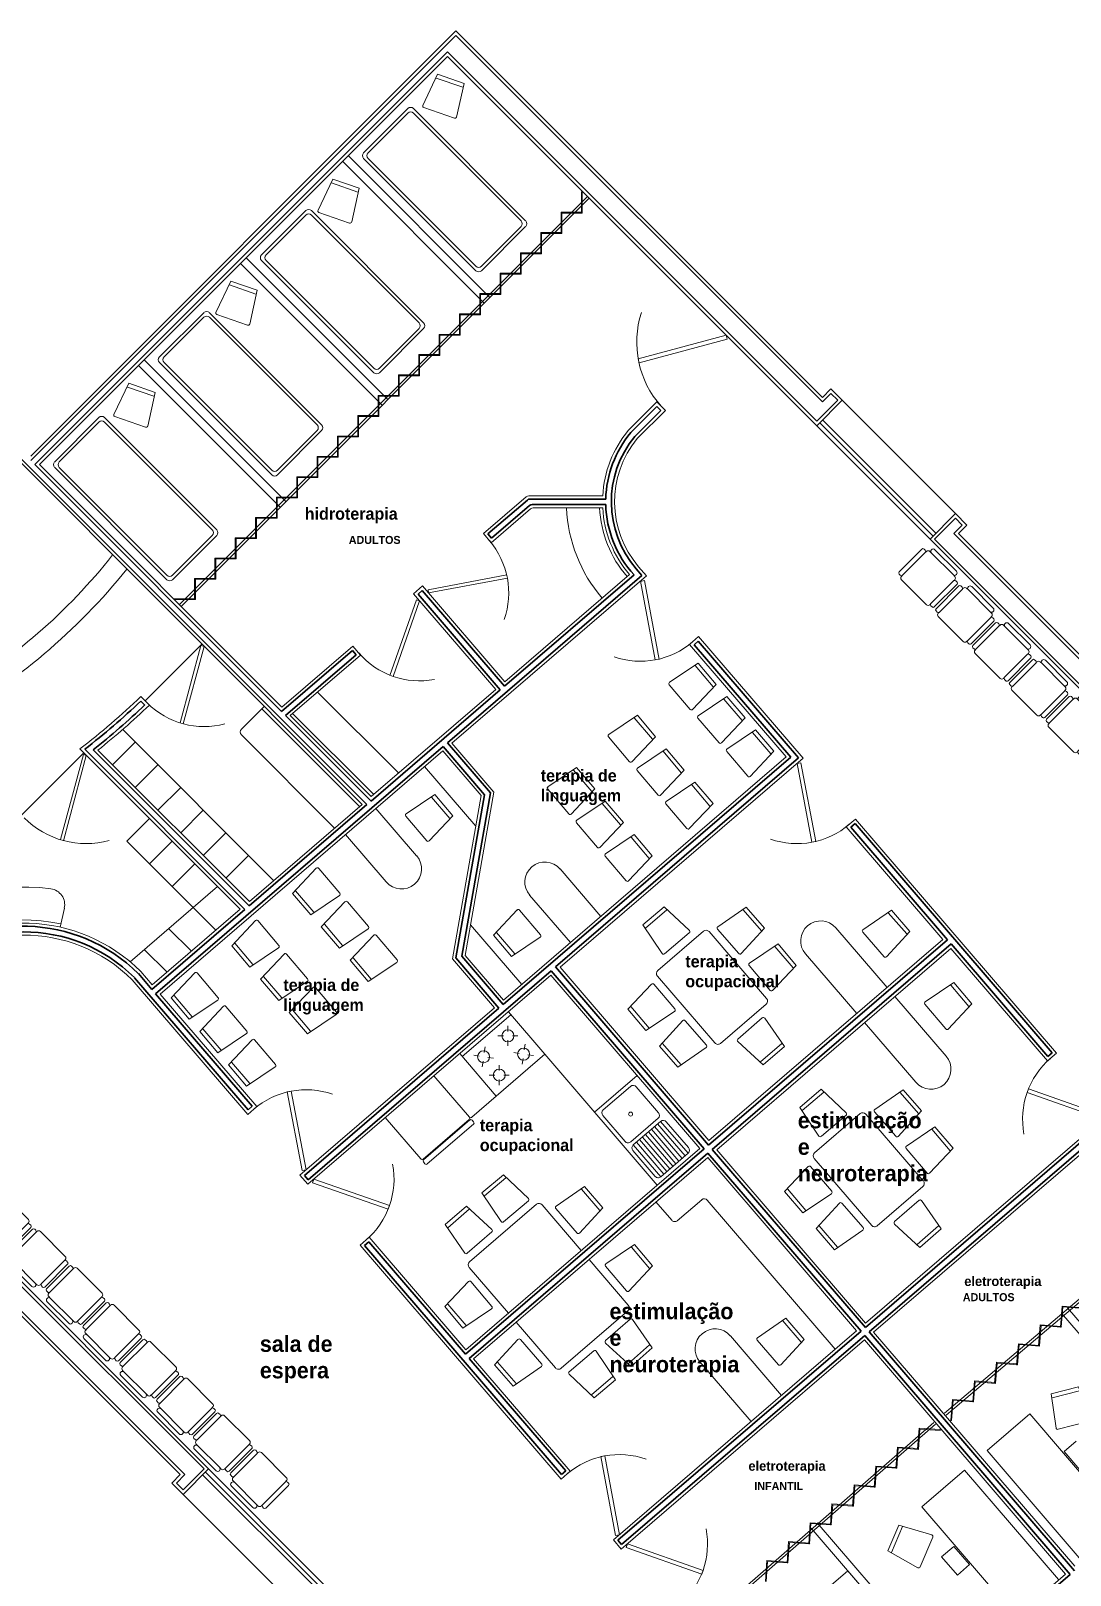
# Model space of a CAD drawing. Header units: millimetres. Extents: x 204 to 540, y 123 to 306.
# Drawn here: x 212.16 to 225.13, y 161.54 to 180.8 of the extents above; entities that cross this region are included whole.
import ezdxf

# ---------------------------------------------------------------- set-up
doc = ezdxf.new("R2010")
doc.units = ezdxf.units.MM
doc.header["$LTSCALE"] = 0.03
for name, color, linetype, lineweight in [('Banquetas', 253, 'Continuous', 0), ('butacas', 33, 'Continuous', 0), ('Detalles de pisos', 40, 'Continuous', 0), ('lockers', 253, 'Continuous', 0), ('Muebles', 200, 'Continuous', 0), ('mueblesmadera', 42, 'Continuous', 0), ('Muro carga', 150, 'Continuous', 35), ('Muros', 254, 'Continuous', 0), ('murosdivisorios', 1, 'Continuous', 0), ('Puertas', 22, 'Continuous', 0), ('sillonlobbie', 202, 'Continuous', 0), ('Ventanas', 121, 'Continuous', 0)]:
    doc.layers.add(name, color=color, linetype=linetype, lineweight=lineweight)
doc.styles.get("Standard").update_dxf_attribs({"font": ''})
doc.styles.get('Standard').set_extended_font_data('Copperplate Gothic Bold', bold=True)

# ---------------------------------------------------------------- blocks, each defined once
blk = doc.blocks.new('A$C45897303')
for p, q in [((0, 0.02), (0, 0.425)), ((0.022, 0.445), (0.45, 0.398)), ((0.4, 0.048), (0.4, 0.398)), ((0.45, 0.048), (0.45, 0.398)), ((0.022, 0), (0.45, 0.048))]:
    blk.add_line(p, q)
for centre, start, end in [((0.02, 0.425), 83.6598, 180), ((0.02, 0.02), 180, 276.3402)]:
    blk.add_arc(centre, 0.02, start, end)
blk = doc.blocks.new('A$C43936B37')
at = {"layer": 'butacas'}
for p, q in [((0, 0.11), (0, 0.51)), ((0.02, 0.53), (0.04, 0.53)), ((0.06, 0.51), (0.06, 0.53)), ((0.06, 0.11), (0.06, 0.51)), ((0.09, 0.56), (0.53, 0.56)), ((0.56, 0.51), (0.56, 0.53)), ((0.56, 0.51), (0.56, 0.11)), ((0.58, 0.53), (0.6, 0.53)), ((0.62, 0.51), (0.62, 0.11)), ((0.65, 0.11), (0.65, 0.51)), ((0.67, 0.53), (0.69, 0.53)), ((0.71, 0.51), (0.71, 0.53)), ((0.71, 0.11), (0.71, 0.51)), ((0.74, 0.56), (1.18, 0.56)), ((1.21, 0.51), (1.21, 0.53)), ((1.21, 0.51), (1.21, 0.11)), ((1.23, 0.53), (1.25, 0.53)), ((1.27, 0.51), (1.27, 0.11)), ((1.3, 0.11), (1.3, 0.51)), ((1.32, 0.53), (1.34, 0.53)), ((1.36, 0.51), (1.36, 0.53)), ((1.36, 0.11), (1.36, 0.51)), ((1.39, 0.56), (1.83, 0.56)), ((1.86, 0.51), (1.86, 0.53)), ((1.86, 0.51), (1.86, 0.11)), ((1.88, 0.53), (1.9, 0.53)), ((1.92, 0.51), (1.92, 0.11)), ((1.95, 0.11), (1.95, 0.51)), ((1.97, 0.53), (1.99, 0.53)), ((2.01, 0.51), (2.01, 0.53)), ((2.01, 0.11), (2.01, 0.51)), ((2.04, 0.56), (2.48, 0.56)), ((2.51, 0.51), (2.51, 0.53)), ((2.51, 0.51), (2.51, 0.11)), ((2.53, 0.53), (2.55, 0.53)), ((2.57, 0.51), (2.57, 0.11)), ((2.6, 0.11), (2.6, 0.51)), ((2.62, 0.53), (2.64, 0.53)), ((2.66, 0.51), (2.66, 0.53)), ((2.66, 0.11), (2.66, 0.51)), ((2.69, 0.56), (3.13, 0.56)), ((3.16, 0.51), (3.16, 0.53)), ((3.16, 0.51), (3.16, 0.11)), ((3.18, 0.53), (3.2, 0.53)), ((3.22, 0.51), (3.22, 0.11)), ((3.25, 0.11), (3.25, 0.51)), ((3.27, 0.53), (3.29, 0.53)), ((3.31, 0.51), (3.31, 0.53)), ((3.31, 0.11), (3.31, 0.51)), ((3.34, 0.56), (3.78, 0.56)), ((3.81, 0.51), (3.81, 0.53)), ((3.81, 0.51), (3.81, 0.11)), ((3.83, 0.53), (3.85, 0.53)), ((3.87, 0.51), (3.87, 0.11)), ((3.9, 0.11), (3.9, 0.51)), ((3.92, 0.53), (3.94, 0.53)), ((3.96, 0.51), (3.96, 0.53)), ((3.96, 0.11), (3.96, 0.51)), ((3.99, 0.56), (4.43, 0.56)), ((4.46, 0.51), (4.46, 0.53)), ((4.46, 0.51), (4.46, 0.11)), ((4.48, 0.53), (4.5, 0.53)), ((4.52, 0.51), (4.52, 0.11)), ((4.55, 0.11), (4.55, 0.51)), ((4.57, 0.53), (4.59, 0.53)), ((4.61, 0.51), (4.61, 0.53)), ((4.61, 0.11), (4.61, 0.51)), ((4.64, 0.56), (5.08, 0.56)), ((5.11, 0.51), (5.11, 0.53)), ((5.11, 0.51), (5.11, 0.11)), ((5.13, 0.53), (5.15, 0.53)), ((5.17, 0.51), (5.17, 0.11)), ((0.02, 0.09), (0.04, 0.09)), ((0.06, 0.09), (0.06, 0.11)), ((0.09, 0.06), (0.12, 0.06)), ((0.09, 0.03), (0.09, 0.03)), ((0.5, 0.06), (0.12, 0.06)), ((0.5, 0.06), (0.53, 0.06)), ((0.53, 0.03), (0.53, 0.03)), ((0.56, 0.09), (0.56, 0.11)), ((0.58, 0.09), (0.6, 0.09)), ((0.67, 0.09), (0.69, 0.09)), ((0.71, 0.09), (0.71, 0.11)), ((0.74, 0.06), (0.77, 0.06)), ((0.74, 0.03), (0.74, 0.03)), ((1.15, 0.06), (0.77, 0.06)), ((1.15, 0.06), (1.18, 0.06)), ((1.18, 0.03), (1.18, 0.03)), ((1.21, 0.09), (1.21, 0.11)), ((1.23, 0.09), (1.25, 0.09)), ((1.32, 0.09), (1.34, 0.09)), ((1.36, 0.09), (1.36, 0.11)), ((1.39, 0.06), (1.42, 0.06)), ((1.39, 0.03), (1.39, 0.03)), ((1.8, 0.06), (1.42, 0.06)), ((1.8, 0.06), (1.83, 0.06)), ((1.83, 0.03), (1.83, 0.03)), ((1.86, 0.09), (1.86, 0.11)), ((1.88, 0.09), (1.9, 0.09)), ((1.97, 0.09), (1.99, 0.09)), ((2.01, 0.09), (2.01, 0.11)), ((2.04, 0.06), (2.07, 0.06)), ((2.04, 0.03), (2.04, 0.03)), ((2.45, 0.06), (2.07, 0.06)), ((2.45, 0.06), (2.48, 0.06)), ((2.48, 0.03), (2.48, 0.03)), ((2.51, 0.09), (2.51, 0.11)), ((2.53, 0.09), (2.55, 0.09)), ((2.62, 0.09), (2.64, 0.09)), ((2.66, 0.09), (2.66, 0.11)), ((2.69, 0.06), (2.72, 0.06)), ((2.69, 0.03), (2.69, 0.03)), ((3.1, 0.06), (2.72, 0.06)), ((3.1, 0.06), (3.13, 0.06)), ((3.13, 0.03), (3.13, 0.03)), ((3.16, 0.09), (3.16, 0.11)), ((3.18, 0.09), (3.2, 0.09)), ((3.27, 0.09), (3.29, 0.09)), ((3.31, 0.09), (3.31, 0.11)), ((3.34, 0.06), (3.37, 0.06)), ((3.34, 0.03), (3.34, 0.03)), ((3.75, 0.06), (3.37, 0.06)), ((3.75, 0.06), (3.78, 0.06)), ((3.78, 0.03), (3.78, 0.03)), ((3.81, 0.09), (3.81, 0.11)), ((3.83, 0.09), (3.85, 0.09)), ((3.92, 0.09), (3.94, 0.09)), ((3.96, 0.09), (3.96, 0.11)), ((3.99, 0.06), (4.02, 0.06)), ((3.99, 0.03), (3.99, 0.03)), ((4.4, 0.06), (4.02, 0.06)), ((4.4, 0.06), (4.43, 0.06)), ((4.43, 0.03), (4.43, 0.03)), ((4.46, 0.09), (4.46, 0.11)), ((4.48, 0.09), (4.5, 0.09)), ((4.57, 0.09), (4.59, 0.09)), ((4.61, 0.09), (4.61, 0.11)), ((4.64, 0.06), (4.67, 0.06)), ((4.64, 0.03), (4.64, 0.03)), ((5.05, 0.06), (4.67, 0.06)), ((5.05, 0.06), (5.08, 0.06)), ((5.08, 0.03), (5.08, 0.03)), ((5.11, 0.09), (5.11, 0.11)), ((5.13, 0.09), (5.15, 0.09)), ((0.5, 0), (0.12, 0)), ((1.15, 0), (0.77, 0)), ((1.8, 0), (1.42, 0)), ((2.45, 0), (2.07, 0)), ((3.1, 0), (2.72, 0)), ((3.75, 0), (3.37, 0)), ((4.4, 0), (4.02, 0)), ((5.05, 0), (4.67, 0))]:
    blk.add_line(p, q, dxfattribs=at)
for centre, radius, start, end in [((0.02, 0.51), 0.02, 90, 180), ((0.04, 0.51), 0.02, 0, 90), ((0.09, 0.53), 0.03, 90, 180), ((0.53, 0.53), 0.03, 0, 90), ((0.58, 0.51), 0.02, 90, 180), ((0.6, 0.51), 0.02, 360, 90), ((0.67, 0.51), 0.02, 90, 180), ((0.69, 0.51), 0.02, 0, 90), ((0.74, 0.53), 0.03, 90, 180), ((1.18, 0.53), 0.03, 0, 90), ((1.23, 0.51), 0.02, 90, 180), ((1.25, 0.51), 0.02, 360, 90), ((1.32, 0.51), 0.02, 90, 180), ((1.34, 0.51), 0.02, 0, 90), ((1.39, 0.53), 0.03, 90, 180), ((1.83, 0.53), 0.03, 0, 90), ((1.88, 0.51), 0.02, 90, 180), ((1.9, 0.51), 0.02, 360, 90), ((1.97, 0.51), 0.02, 90, 180), ((1.99, 0.51), 0.02, 0, 90), ((2.04, 0.53), 0.03, 90, 180), ((2.48, 0.53), 0.03, 0, 90), ((2.53, 0.51), 0.02, 90, 180), ((2.55, 0.51), 0.02, 360, 90), ((2.62, 0.51), 0.02, 90, 180), ((2.64, 0.51), 0.02, 0, 90), ((2.69, 0.53), 0.03, 90, 180), ((3.13, 0.53), 0.03, 0, 90), ((3.18, 0.51), 0.02, 90, 180), ((3.2, 0.51), 0.02, 360, 90), ((3.27, 0.51), 0.02, 90, 180), ((3.29, 0.51), 0.02, 0, 90), ((3.34, 0.53), 0.03, 90, 180), ((3.78, 0.53), 0.03, 0, 90), ((3.83, 0.51), 0.02, 90, 180), ((3.85, 0.51), 0.02, 360, 90), ((3.92, 0.51), 0.02, 90, 180), ((3.94, 0.51), 0.02, 0, 90), ((3.99, 0.53), 0.03, 90, 180), ((4.43, 0.53), 0.03, 0, 90), ((4.48, 0.51), 0.02, 90, 180), ((4.5, 0.51), 0.02, 360, 90), ((4.57, 0.51), 0.02, 90, 180), ((4.59, 0.51), 0.02, 0, 90), ((4.64, 0.53), 0.03, 90, 180), ((5.08, 0.53), 0.03, 0, 90), ((5.13, 0.51), 0.02, 90, 180), ((5.15, 0.51), 0.02, 360, 90), ((0.02, 0.11), 0.02, 180, 270), ((0.04, 0.11), 0.02, 270, 0), ((0.09, 0.09), 0.03, 180, 270), ((0.12, 0.03), 0.03, 90, 180), ((0.12, 0.03), 0.03, 180, 270), ((0.5, 0.03), 0.03, 360, 90), ((0.5, 0.03), 0.03, 270, 0), ((0.53, 0.09), 0.03, 270, 0), ((0.58, 0.11), 0.02, 180, 270), ((0.6, 0.11), 0.02, 270, 360), ((0.67, 0.11), 0.02, 180, 270), ((0.69, 0.11), 0.02, 270, 0), ((0.74, 0.09), 0.03, 180, 270), ((0.77, 0.03), 0.03, 90, 180), ((0.77, 0.03), 0.03, 180, 270), ((1.15, 0.03), 0.03, 360, 90), ((1.15, 0.03), 0.03, 270, 0), ((1.18, 0.09), 0.03, 270, 0), ((1.23, 0.11), 0.02, 180, 270), ((1.25, 0.11), 0.02, 270, 360), ((1.32, 0.11), 0.02, 180, 270), ((1.34, 0.11), 0.02, 270, 0), ((1.39, 0.09), 0.03, 180, 270), ((1.42, 0.03), 0.03, 90, 180), ((1.42, 0.03), 0.03, 180, 270), ((1.8, 0.03), 0.03, 360, 90), ((1.8, 0.03), 0.03, 270, 0), ((1.83, 0.09), 0.03, 270, 0), ((1.88, 0.11), 0.02, 180, 270), ((1.9, 0.11), 0.02, 270, 360), ((1.97, 0.11), 0.02, 180, 270), ((1.99, 0.11), 0.02, 270, 0), ((2.04, 0.09), 0.03, 180, 270), ((2.07, 0.03), 0.03, 90, 180), ((2.07, 0.03), 0.03, 180, 270), ((2.45, 0.03), 0.03, 360, 90), ((2.45, 0.03), 0.03, 270, 0), ((2.48, 0.09), 0.03, 270, 0), ((2.53, 0.11), 0.02, 180, 270), ((2.55, 0.11), 0.02, 270, 360), ((2.62, 0.11), 0.02, 180, 270), ((2.64, 0.11), 0.02, 270, 0), ((2.69, 0.09), 0.03, 180, 270), ((2.72, 0.03), 0.03, 90, 180), ((2.72, 0.03), 0.03, 180, 270), ((3.1, 0.03), 0.03, 360, 90), ((3.1, 0.03), 0.03, 270, 0), ((3.13, 0.09), 0.03, 270, 0), ((3.18, 0.11), 0.02, 180, 270), ((3.2, 0.11), 0.02, 270, 360), ((3.27, 0.11), 0.02, 180, 270), ((3.29, 0.11), 0.02, 270, 0), ((3.34, 0.09), 0.03, 180, 270), ((3.37, 0.03), 0.03, 90, 180), ((3.37, 0.03), 0.03, 180, 270), ((3.75, 0.03), 0.03, 360, 90), ((3.75, 0.03), 0.03, 270, 0), ((3.78, 0.09), 0.03, 270, 0), ((3.83, 0.11), 0.02, 180, 270), ((3.85, 0.11), 0.02, 270, 360), ((3.92, 0.11), 0.02, 180, 270), ((3.94, 0.11), 0.02, 270, 0), ((3.99, 0.09), 0.03, 180, 270), ((4.02, 0.03), 0.03, 90, 180), ((4.02, 0.03), 0.03, 180, 270), ((4.4, 0.03), 0.03, 360, 90), ((4.4, 0.03), 0.03, 270, 0), ((4.43, 0.09), 0.03, 270, 0), ((4.48, 0.11), 0.02, 180, 270), ((4.5, 0.11), 0.02, 270, 360), ((4.57, 0.11), 0.02, 180, 270), ((4.59, 0.11), 0.02, 270, 0), ((4.64, 0.09), 0.03, 180, 270), ((4.67, 0.03), 0.03, 90, 180), ((4.67, 0.03), 0.03, 180, 270), ((5.05, 0.03), 0.03, 360, 90), ((5.05, 0.03), 0.03, 270, 0), ((5.08, 0.09), 0.03, 270, 0), ((5.13, 0.11), 0.02, 180, 270), ((5.15, 0.11), 0.02, 270, 360)]:
    blk.add_arc(centre, radius, start, end, dxfattribs=at)

msp = doc.modelspace()

# ---------------------------------------------------------------- linework, layer by layer
at = {"layer": 'Banquetas', "ltscale": 0.05}
for p, q in [((213.589, 172.445), (214.296, 173.153)), ((212.823, 171.797), (212.045, 171.019))]:
    msp.add_line(p, q, dxfattribs=at)
at = {"layer": 'Detalles de pisos', "ltscale": 0.05}
for p, q in [((219.032, 178.793), (219.042, 178.793)), ((219.032, 178.539), (219.032, 178.793)), ((219.042, 178.529), (219.042, 178.793)), ((218.778, 178.539), (218.778, 178.529)), ((219.032, 178.539), (218.778, 178.539)), ((218.778, 178.539), (218.788, 178.539)), ((218.778, 178.285), (218.778, 178.539)), ((218.788, 178.275), (218.788, 178.539)), ((219.042, 178.529), (218.778, 178.529)), ((218.524, 178.285), (218.524, 178.275)), ((218.778, 178.285), (218.524, 178.285)), ((218.524, 178.285), (218.534, 178.285)), ((218.524, 178.031), (218.524, 178.285)), ((218.788, 178.275), (218.524, 178.275)), ((218.534, 178.021), (218.534, 178.285)), ((218.27, 178.031), (218.27, 178.021)), ((218.524, 178.031), (218.27, 178.031)), ((218.27, 178.031), (218.28, 178.031)), ((218.27, 177.778), (218.27, 178.031)), ((218.534, 178.021), (218.27, 178.021)), ((218.28, 177.768), (218.28, 178.031)), ((218.017, 177.778), (218.017, 177.768)), ((218.27, 177.778), (218.017, 177.778)), ((218.017, 177.778), (218.027, 177.778)), ((218.017, 177.524), (218.017, 177.778)), ((218.28, 177.768), (218.017, 177.768)), ((218.027, 177.514), (218.027, 177.778)), ((217.763, 177.524), (217.763, 177.514)), ((218.017, 177.524), (217.763, 177.524)), ((217.763, 177.524), (217.773, 177.524)), ((217.763, 177.27), (217.763, 177.524)), ((218.027, 177.514), (217.763, 177.514)), ((217.773, 177.26), (217.773, 177.524)), ((217.509, 177.27), (217.509, 177.26)), ((217.763, 177.27), (217.509, 177.27)), ((217.509, 177.27), (217.519, 177.27)), ((217.509, 177.016), (217.509, 177.27)), ((217.773, 177.26), (217.509, 177.26)), ((217.519, 177.006), (217.519, 177.27)), ((217.256, 177.016), (217.256, 177.006)), ((217.509, 177.016), (217.256, 177.016)), ((217.256, 177.016), (217.266, 177.016)), ((217.256, 176.763), (217.256, 177.016)), ((217.519, 177.006), (217.256, 177.006)), ((217.266, 176.753), (217.266, 177.016)), ((217.256, 176.763), (217.002, 176.763)), ((217.002, 176.763), (217.002, 176.753)), ((217.002, 176.763), (217.012, 176.763)), ((217.002, 176.509), (217.002, 176.763)), ((217.266, 176.753), (217.002, 176.753)), ((217.012, 176.499), (217.012, 176.763)), ((216.748, 176.509), (216.748, 176.499)), ((217.002, 176.509), (216.748, 176.509)), ((216.748, 176.509), (216.758, 176.509)), ((216.748, 176.255), (216.748, 176.509)), ((217.012, 176.499), (216.748, 176.499)), ((216.758, 176.245), (216.758, 176.509)), ((216.494, 176.255), (216.494, 176.245)), ((216.748, 176.255), (216.494, 176.255)), ((216.494, 176.255), (216.504, 176.255)), ((216.494, 176.002), (216.494, 176.255)), ((216.758, 176.245), (216.494, 176.245)), ((216.504, 175.992), (216.504, 176.255)), ((216.241, 176.002), (216.241, 175.992)), ((216.494, 176.002), (216.241, 176.002)), ((216.241, 176.002), (216.251, 176.002)), ((216.241, 175.748), (216.241, 176.002)), ((216.504, 175.992), (216.241, 175.992)), ((216.251, 175.738), (216.251, 176.002)), ((215.987, 175.748), (215.987, 175.738)), ((216.241, 175.748), (215.987, 175.748)), ((215.987, 175.748), (215.997, 175.748)), ((215.987, 175.494), (215.987, 175.748)), ((216.251, 175.738), (215.987, 175.738)), ((215.997, 175.484), (215.997, 175.748)), ((215.733, 175.494), (215.733, 175.484)), ((215.987, 175.494), (215.733, 175.494)), ((215.733, 175.494), (215.743, 175.494)), ((215.733, 175.24), (215.733, 175.494)), ((215.997, 175.484), (215.733, 175.484)), ((215.743, 175.23), (215.743, 175.494)), ((215.48, 174.987), (215.48, 175.24)), ((215.48, 175.24), (215.48, 175.23)), ((215.733, 175.24), (215.48, 175.24)), ((215.48, 175.24), (215.49, 175.24)), ((215.743, 175.23), (215.48, 175.23)), ((215.49, 174.977), (215.49, 175.24)), ((215.226, 174.987), (215.226, 174.977)), ((215.48, 174.987), (215.226, 174.987)), ((215.226, 174.987), (215.236, 174.987)), ((215.226, 174.733), (215.226, 174.987)), ((215.49, 174.977), (215.226, 174.977)), ((215.236, 174.723), (215.236, 174.987)), ((214.967, 174.733), (214.977, 174.733)), ((214.967, 174.479), (214.967, 174.733)), ((214.972, 174.733), (214.972, 174.723)), ((215.226, 174.733), (214.972, 174.733)), ((215.236, 174.723), (214.972, 174.723)), ((214.977, 174.469), (214.977, 174.733)), ((214.713, 174.479), (214.713, 174.469)), ((214.967, 174.479), (214.713, 174.479)), ((214.713, 174.479), (214.723, 174.479)), ((214.713, 174.226), (214.713, 174.479)), ((214.977, 174.469), (214.713, 174.469)), ((214.723, 174.216), (214.723, 174.479)), ((214.46, 174.226), (214.46, 174.216)), ((214.713, 174.226), (214.46, 174.226)), ((214.46, 174.226), (214.47, 174.226)), ((214.46, 173.972), (214.46, 174.226)), ((214.723, 174.216), (214.46, 174.216)), ((214.47, 173.962), (214.47, 174.226)), ((214.206, 173.972), (214.206, 173.962)), ((214.46, 173.972), (214.206, 173.972)), ((214.206, 173.972), (214.216, 173.972)), ((214.206, 173.718), (214.206, 173.972)), ((214.47, 173.962), (214.206, 173.962)), ((214.216, 173.708), (214.216, 173.972)), ((213.952, 173.718), (213.952, 173.708)), ((214.206, 173.718), (213.952, 173.718)), ((214.216, 173.708), (213.952, 173.708)), ((225.031, 164.897), (225.009, 164.635)), ((225.04, 164.887), (225.019, 164.634)), ((225.031, 164.897), (225.293, 164.876)), ((225.04, 164.887), (225.293, 164.866)), ((224.757, 164.665), (224.735, 164.403)), ((224.757, 164.665), (225.02, 164.644)), ((224.766, 164.655), (224.745, 164.402)), ((224.766, 164.655), (225.019, 164.634)), ((225.019, 164.634), (225.009, 164.635)), ((225.019, 164.634), (225.02, 164.644)), ((224.483, 164.428), (224.461, 164.166)), ((224.492, 164.418), (224.471, 164.165)), ((224.483, 164.428), (224.746, 164.407)), ((224.492, 164.418), (224.745, 164.397)), ((224.745, 164.402), (224.735, 164.403)), ((224.745, 164.397), (224.746, 164.407)), ((224.209, 164.196), (224.187, 163.934)), ((224.218, 164.186), (224.197, 163.933)), ((224.209, 164.196), (224.472, 164.175)), ((224.218, 164.186), (224.471, 164.165)), ((224.471, 164.165), (224.461, 164.166)), ((224.471, 164.165), (224.472, 164.175)), ((223.935, 163.964), (223.914, 163.702)), ((223.944, 163.954), (223.924, 163.701)), ((223.935, 163.964), (224.198, 163.943)), ((223.944, 163.954), (224.197, 163.933)), ((224.197, 163.933), (224.187, 163.934)), ((224.197, 163.933), (224.198, 163.943)), ((223.662, 163.732), (223.64, 163.47)), ((223.671, 163.722), (223.65, 163.469)), ((223.662, 163.732), (223.924, 163.711)), ((223.671, 163.722), (223.924, 163.701)), ((223.924, 163.701), (223.914, 163.702)), ((223.924, 163.701), (223.924, 163.711)), ((223.244, 163.374), (223.226, 163.111)), ((223.254, 163.363), (223.236, 163.11)), ((223.244, 163.374), (223.507, 163.356)), ((223.254, 163.363), (223.507, 163.346)), ((223.507, 163.346), (223.507, 163.356)), ((223.65, 163.469), (223.64, 163.47)), ((222.974, 163.138), (222.956, 162.875)), ((222.983, 163.127), (222.966, 162.874)), ((222.974, 163.138), (223.237, 163.12)), ((222.983, 163.127), (223.236, 163.11)), ((222.703, 162.902), (222.685, 162.639)), ((222.713, 162.891), (222.695, 162.638)), ((222.703, 162.902), (222.967, 162.884)), ((222.713, 162.891), (222.966, 162.874)), ((222.966, 162.874), (222.956, 162.875)), ((222.966, 162.874), (222.967, 162.884)), ((222.433, 162.666), (222.415, 162.403)), ((222.442, 162.656), (222.425, 162.403)), ((222.433, 162.666), (222.696, 162.648)), ((222.442, 162.656), (222.695, 162.638)), ((222.695, 162.638), (222.685, 162.639)), ((222.695, 162.638), (222.696, 162.648)), ((222.158, 162.431), (222.139, 162.168)), ((222.167, 162.42), (222.149, 162.167)), ((222.158, 162.431), (222.421, 162.413)), ((222.167, 162.42), (222.42, 162.403)), ((222.425, 162.403), (222.415, 162.403)), ((222.42, 162.403), (222.421, 162.413)), ((221.887, 162.195), (221.869, 161.932)), ((221.896, 162.184), (221.879, 161.931)), ((221.887, 162.195), (222.15, 162.177)), ((221.896, 162.184), (222.149, 162.167)), ((222.149, 162.167), (222.139, 162.168)), ((222.149, 162.167), (222.15, 162.177)), ((221.617, 161.959), (221.599, 161.696)), ((221.626, 161.949), (221.609, 161.695)), ((221.617, 161.959), (221.88, 161.941)), ((221.626, 161.949), (221.879, 161.931)), ((221.879, 161.931), (221.869, 161.932)), ((221.879, 161.931), (221.88, 161.941)), ((221.346, 161.723), (221.328, 161.46)), ((221.355, 161.713), (221.338, 161.46)), ((221.346, 161.723), (221.609, 161.705)), ((221.355, 161.713), (221.609, 161.695)), ((221.609, 161.695), (221.599, 161.696)), ((221.609, 161.695), (221.609, 161.705))]:
    msp.add_line(p, q, dxfattribs=at)
at = {"layer": 'Detalles de pisos'}
msp.add_ellipse((212.754, 155.582), major_axis=(-5.657, 5.657), ratio=0.5, start_param=5.199091, end_param=6.224485, dxfattribs=at)
msp.add_open_spline([(212.539, 160.653), (212.384, 160.743), (212.228, 160.828), (211.304, 161.308), (210.55, 161.583), (209.182, 161.847), (208.569, 161.835), (207.797, 161.608), (207.559, 161.489), (207.356, 161.333)], degree=3, knots=[5.202112, 5.202112, 5.202112, 5.202112, 5.276557, 5.276557, 5.646922, 5.646922, 6.017286, 6.017286, 6.217527, 6.217527, 6.217527, 6.217527], dxfattribs=at)
at = {"layer": 'lockers'}
for p, q in [((215.192, 170.204), (213.309, 172.088)), ((213.466, 171.931), (213.183, 171.648)), ((213.749, 171.648), (213.466, 171.365)), ((214.032, 171.365), (213.749, 171.082)), ((214.314, 171.082), (214.032, 170.799)), ((213.36, 170.694), (213.643, 170.977)), ((214.47, 169.584), (213.36, 170.694)), ((213.643, 170.411), (213.926, 170.694)), ((214.597, 170.799), (214.314, 170.517)), ((214.88, 170.517), (214.597, 170.234)), ((213.926, 170.128), (214.209, 170.411)), ((214.166, 169.322), (213.882, 169.606)), ((213.862, 169.061), (213.578, 169.344)), ((217.546, 168.008), (218.153, 168.53)), ((218.577, 168.037), (218.12, 168.568)), ((217.97, 167.515), (217.514, 168.046)), ((219.196, 167.316), (219.727, 167.773)), ((219.304, 167.344), (219.646, 167.637)), ((219.993, 167.309), (219.716, 167.632)), ((219.576, 166.951), (219.299, 167.273)), ((220.368, 166.873), (220.091, 167.196)), ((219.951, 166.515), (219.674, 166.837)), ((220.021, 166.509), (220.363, 166.803))]:
    msp.add_line(p, q, dxfattribs=at)
at = {"layer": 'lockers', "ltscale": 0.05}
for p, q in [((218.115, 168.392), (218.115, 168.322)), ((218.06, 168.267), (217.99, 168.267)), ((218.115, 168.212), (218.115, 168.142)), ((218.24, 168.267), (218.17, 168.267)), ((218.33, 168.163), (218.319, 168.093)), ((217.688, 168.025), (217.758, 168.014)), ((217.793, 167.882), (217.804, 167.951)), ((217.82, 168.06), (217.831, 168.129)), ((217.866, 167.998), (217.936, 167.987)), ((218.256, 168.047), (218.187, 168.058)), ((218.303, 167.985), (218.292, 167.915)), ((218.434, 168.02), (218.365, 168.031)), ((217.882, 167.778), (217.952, 167.778)), ((218.007, 167.833), (218.007, 167.903)), ((218.062, 167.778), (218.132, 167.778)), ((218.007, 167.653), (218.007, 167.723)), ((219.988, 167.239), (219.647, 166.945)), ((220.02, 167.201), (219.679, 166.908)), ((219.982, 167.168), (220.325, 166.77)), ((220.02, 167.201), (220.363, 166.803)), ((219.793, 167.005), (220.135, 166.607)), ((219.831, 167.038), (220.173, 166.64)), ((219.831, 167.038), (220.173, 166.64)), ((219.869, 167.071), (220.211, 166.672)), ((219.907, 167.103), (220.249, 166.705)), ((219.945, 167.136), (220.287, 166.738)), ((219.679, 166.908), (220.021, 166.509)), ((219.717, 166.94), (220.059, 166.542)), ((219.755, 166.973), (220.097, 166.575))]:
    msp.add_line(p, q, dxfattribs=at)
for centre, radius in [((218.115, 168.267), 0.075), ((217.812, 168.006), 0.075), ((218.311, 168.039), 0.075), ((218.007, 167.778), 0.075), ((219.646, 167.291), 0.025)]:
    msp.add_circle(centre, radius, dxfattribs=at)
at = {"layer": 'lockers'}
for centre, start, end in [((219.678, 167.599), 40.684, 130.684), ((219.337, 167.306), 130.684, 220.684), ((220.053, 167.163), 40.684, 130.684), ((219.614, 166.983), 220.684, 310.684), ((219.712, 166.87), 130.684, 220.684), ((220.33, 166.841), 310.684, 40.684), ((219.989, 166.547), 220.684, 310.684)]:
    msp.add_arc(centre, 0.05, start, end, dxfattribs=at)
at = {"layer": 'lockers', "ltscale": 0.05}
msp.add_arc((219.955, 167.277), 0.05, 310.684, 40.684, dxfattribs=at)
at = {"layer": 'Muebles'}
for p, q in [((216.314, 179.28), (216.865, 179.832)), ((216.37, 179.28), (216.865, 179.775)), ((216.936, 179.832), (218.336, 178.432)), ((216.936, 179.775), (218.279, 178.432)), ((216.314, 179.21), (217.714, 177.81)), ((216.37, 179.21), (217.714, 177.866)), ((215.041, 178.008), (215.592, 178.559)), ((215.663, 178.559), (217.063, 177.159)), ((215.097, 178.008), (215.592, 178.503)), ((215.663, 178.503), (217.007, 177.159)), ((217.784, 177.866), (218.279, 178.361)), ((217.784, 177.81), (218.336, 178.361)), ((215.041, 177.937), (216.441, 176.537)), ((215.097, 177.937), (216.441, 176.593)), ((213.768, 176.735), (214.32, 177.286)), ((213.825, 176.735), (214.32, 177.23)), ((214.39, 177.286), (215.79, 175.886)), ((214.39, 177.23), (215.734, 175.886)), ((216.512, 176.593), (217.007, 177.088)), ((216.512, 176.537), (217.063, 177.088)), ((213.768, 176.664), (215.168, 175.264)), ((213.825, 176.664), (215.168, 175.321)), ((212.46, 175.427), (213.012, 175.978)), ((212.517, 175.427), (213.012, 175.922)), ((215.239, 175.321), (215.734, 175.815)), ((215.239, 175.264), (215.79, 175.815)), ((212.46, 175.356), (213.86, 173.956)), ((213.931, 173.956), (214.482, 174.507)), ((213.931, 174.012), (214.426, 174.507))]:
    msp.add_line(p, q, dxfattribs=at)
at = {"layer": 'Muebles', "ltscale": 0.05}
for p, q in [((213.082, 175.978), (214.482, 174.578)), ((213.082, 175.922), (214.426, 174.578)), ((212.517, 175.356), (213.86, 174.012)), ((214.791, 172.092), (215.073, 172.375)), ((215.741, 172.555), (216.752, 171.545)), ((215.045, 172.346), (216.265, 171.127)), ((215.429, 172.287), (216.44, 171.277)), ((214.791, 172.021), (215.953, 170.859)), ((212.527, 169.623), (212.581, 169.859)), ((224.094, 163.095), (224.625, 163.551)), ((225.798, 162.185), (224.625, 163.551)), ((225.205, 163.213), (225.054, 163.083)), ((225.267, 161.729), (224.094, 163.095)), ((225.249, 162.855), (225.054, 163.083)), ((223.81, 162.85), (223.279, 162.393)), ((224.984, 161.486), (223.81, 162.85)), ((224.454, 161.029), (223.279, 162.393)), ((223.526, 161.769), (223.678, 161.9)), ((222.356, 161.597), (221.826, 161.14)), ((223.53, 160.233), (222.356, 161.597)), ((223.722, 161.542), (223.526, 161.769)), ((223.722, 161.542), (223.874, 161.672))]:
    msp.add_line(p, q, dxfattribs=at)
at = {"layer": 'Muebles'}
for centre, start, end in [((216.901, 179.797), 45, 135), ((216.901, 179.74), 45, 135), ((216.349, 179.245), 135, 225), ((216.406, 179.245), 135, 225), ((215.628, 178.524), 45, 135), ((215.628, 178.467), 45, 135), ((218.244, 178.396), 315, 45), ((218.301, 178.396), 315, 45), ((215.076, 177.972), 135, 225), ((215.133, 177.972), 135, 225), ((217.749, 177.901), 225, 315), ((217.749, 177.845), 225, 315), ((214.355, 177.251), 45, 135), ((214.355, 177.194), 45, 135), ((216.971, 177.124), 315, 45), ((217.028, 177.124), 315, 45), ((213.803, 176.699), 135, 225), ((213.86, 176.699), 135, 225), ((216.476, 176.629), 225, 315), ((216.476, 176.572), 225, 315), ((213.047, 175.943), 45, 135), ((213.047, 175.886), 45, 135), ((215.699, 175.851), 315, 45), ((215.755, 175.851), 315, 45), ((212.495, 175.391), 135, 225), ((212.552, 175.391), 135, 225), ((215.204, 175.356), 225, 315), ((215.204, 175.299), 225, 315), ((214.39, 174.543), 315, 45), ((214.447, 174.543), 315, 45), ((213.895, 174.048), 225, 315), ((213.895, 173.991), 225, 315)]:
    msp.add_arc(centre, 0.05, start, end, dxfattribs=at)
at = {"layer": 'Muebles', "ltscale": 0.05}
for centre, radius, start, end in [((220.686, 174.927), 1.841, 182.3347, 220.684), ((220.686, 174.927), 1.431, 183.0042, 220.684), ((214.826, 172.057), 0.05, 135, 225), ((212.071, 167.599), 2.525, 82.2191, 131.6845), ((212.385, 169.903), 0.2, 347.2844, 82.2191), ((212.071, 167.599), 2.115, 77.2844, 130.9644)]:
    msp.add_arc(centre, radius, start, end, dxfattribs=at)
at = {"layer": 'mueblesmadera'}
for p, q in [((217.713, 170.882), (217.075, 171.625)), ((216.468, 171.103), (216.976, 170.512)), ((216.089, 170.777), (216.597, 170.186)), ((219.274, 169.757), (218.765, 170.348)), ((218.895, 169.431), (218.386, 170.022)), ((218.288, 168.909), (217.649, 169.653)), ((219.986, 169.083), (220.554, 169.572)), ((221.342, 168.733), (220.625, 169.567)), ((222.845, 168.871), (222.207, 169.614)), ((222.466, 168.545), (221.827, 169.288)), ((220.697, 168.178), (219.98, 169.013)), ((222.943, 168.758), (223.582, 168.014)), ((220.768, 168.173), (221.337, 168.662)), ((222.564, 168.432), (223.203, 167.688)), ((217.663, 167.251), (218.577, 168.037)), ((217.635, 167.253), (217.191, 167.769)), ((217.028, 166.732), (216.585, 167.247)), ((217.056, 166.73), (217.632, 167.225)), ((217.063, 166.722), (217.639, 167.218)), ((217.687, 167.193), (217.667, 167.215)), ((221.941, 166.808), (222.51, 167.297)), ((222.58, 167.292), (223.297, 166.458)), ((217.108, 166.669), (217.685, 167.164)), ((217.08, 166.671), (217.061, 166.694)), ((221.936, 166.738), (222.653, 165.903)), ((220.228, 165.962), (220.532, 166.223)), ((222.199, 164.36), (220.602, 166.217)), ((222.723, 165.898), (223.292, 166.387)), ((217.637, 165.448), (218.471, 166.166)), ((219.03, 165.591), (218.541, 166.16)), ((220.158, 165.967), (219.962, 166.195)), ((219.128, 165.478), (219.617, 164.909)), ((218.12, 164.809), (217.631, 165.378)), ((218.218, 164.695), (218.707, 164.127)), ((218.777, 164.121), (219.612, 164.838)), ((221.529, 163.783), (220.89, 164.526)), ((221.149, 163.457), (220.511, 164.2))]:
    msp.add_line(p, q, dxfattribs=at)
at = {"layer": 'mueblesmadera', "ltscale": 0.05}
for p, q in [((218.577, 168.037), (219.978, 166.406)), ((226.726, 162.976), (225.096, 164.875)), ((226.65, 162.911), (225.02, 164.81)), ((223.608, 160.296), (221.975, 162.193)), ((223.532, 160.231), (221.899, 162.127))]:
    msp.add_line(p, q, dxfattribs=at)
for centre, start, end in [((216.787, 170.349), 220.684, 40.684), ((218.576, 170.185), 40.684, 220.684), ((222.017, 169.451), 40.684, 220.684), ((223.393, 167.851), 220.684, 40.684), ((220.7, 164.363), 40.684, 220.684)]:
    msp.add_arc(centre, 0.25, start, end, dxfattribs=at)
at = {"layer": 'mueblesmadera'}
for centre, radius, start, end in [((220.587, 169.534), 0.05, 40.684, 130.684), ((220.018, 169.045), 0.05, 130.684, 220.684), ((221.304, 168.7), 0.05, 310.684, 40.684), ((220.735, 168.211), 0.05, 220.684, 310.684), ((217.619, 167.24), 0.02, 310.684, 40.684), ((217.65, 167.266), 0.02, 220.684, 310.684), ((217.652, 167.202), 0.02, 40.684, 130.684), ((217.672, 167.18), 0.02, 310.684, 40.684), ((222.542, 167.259), 0.05, 40.684, 130.684), ((221.974, 166.77), 0.05, 130.684, 220.684), ((217.043, 166.745), 0.02, 220.684, 310.684), ((217.076, 166.707), 0.02, 130.684, 220.684), ((217.095, 166.684), 0.02, 220.684, 310.684), ((223.26, 166.425), 0.05, 310.684, 40.684), ((220.564, 166.185), 0.05, 40.684, 130.684), ((218.503, 166.128), 0.05, 40.684, 130.684), ((220.196, 166), 0.05, 220.684, 310.684), ((222.691, 165.936), 0.05, 220.684, 310.684), ((217.669, 165.411), 0.05, 130.684, 220.684), ((219.579, 164.876), 0.05, 310.684, 40.684), ((218.745, 164.159), 0.05, 220.684, 310.684)]:
    msp.add_arc(centre, radius, start, end, dxfattribs=at)
at = {"layer": 'Muro carga'}
for p, q in [((212.163, 175.441), (217.466, 180.744)), ((217.466, 180.744), (222.038, 176.173)), ((212.212, 175.391), (217.36, 180.539)), ((217.36, 180.539), (221.967, 175.932)), ((210.749, 176.756), (216.354, 171.151)), ((222.144, 176.279), (222.038, 176.173)), ((222.144, 176.279), (222.229, 176.194)), ((219.973, 176.116), (219.645, 175.788)), ((220.022, 176.067), (219.699, 175.744)), ((219.973, 176.116), (220.022, 176.067)), ((222.229, 176.194), (221.967, 175.932)), ((212.212, 175.391), (215.291, 172.313)), ((217.865, 174.526), (218.358, 174.95)), ((217.911, 174.473), (218.384, 174.88)), ((223.699, 174.723), (223.438, 174.461)), ((223.699, 174.723), (223.784, 174.638)), ((223.784, 174.638), (223.678, 174.532)), ((223.678, 174.532), (225.856, 172.354)), ((223.438, 174.461), (225.785, 172.114)), ((217.359, 171.922), (219.786, 174.008)), ((218.073, 172.628), (219.688, 174.016)), ((219.786, 174.008), (219.714, 174.092)), ((216.993, 173.777), (217.046, 173.822)), ((220.437, 173.144), (220.49, 173.189)), ((221.643, 171.741), (220.437, 173.144)), ((221.742, 171.733), (220.49, 173.189)), ((215.291, 172.313), (216.174, 173.073)), ((215.34, 172.264), (216.22, 173.02)), ((216.407, 171.196), (218.02, 172.582)), ((213.535, 172.443), (213.584, 172.393)), ((215.34, 172.264), (216.407, 171.196)), ((212.835, 171.842), (214.833, 169.843)), ((212.94, 171.835), (214.886, 169.889)), ((213.719, 168.793), (217.306, 171.877)), ((217.823, 171.275), (217.306, 171.877)), ((217.898, 171.296), (217.359, 171.922)), ((218.056, 168.657), (221.643, 171.741)), ((218.708, 169.126), (221.742, 171.733)), ((214.886, 169.889), (216.354, 171.151)), ((222.393, 170.869), (222.446, 170.914)), ((223.599, 169.466), (222.393, 170.869)), ((224.903, 168.056), (222.446, 170.914)), ((213.674, 168.846), (214.833, 169.843)), ((220.618, 166.904), (223.599, 169.466)), ((220.664, 166.851), (223.644, 169.413)), ((224.85, 168.01), (223.644, 169.413)), ((218.003, 168.612), (217.464, 169.239)), ((218.056, 168.657), (217.539, 169.259)), ((220.618, 166.904), (218.708, 169.126)), ((214.872, 167.345), (213.457, 168.991)), ((213.674, 168.846), (213.504, 169.044)), ((215.622, 166.473), (218.655, 169.08)), ((220.565, 166.858), (218.655, 169.08)), ((214.925, 167.39), (213.719, 168.793)), ((215.576, 166.526), (218.003, 168.612)), ((224.85, 168.01), (224.903, 168.056)), ((214.872, 167.345), (214.925, 167.39)), ((222.574, 164.629), (225.607, 167.237)), ((222.62, 164.576), (225.653, 167.184)), ((217.585, 164.296), (220.565, 166.858)), ((217.631, 164.243), (220.611, 166.805)), ((222.521, 164.583), (220.611, 166.805)), ((222.574, 164.629), (220.664, 166.851)), ((215.622, 166.473), (215.576, 166.526)), ((216.326, 165.654), (216.379, 165.699)), ((218.784, 162.795), (216.326, 165.654)), ((217.585, 164.296), (216.379, 165.699)), ((211.976, 165.213), (214.324, 162.866)), ((211.906, 164.973), (214.084, 162.795)), ((219.488, 161.976), (222.521, 164.583)), ((219.533, 161.923), (222.567, 164.53)), ((225.129, 161.55), (222.567, 164.53)), ((225.182, 161.596), (222.62, 164.576)), ((218.837, 162.841), (217.631, 164.243)), ((213.978, 162.689), (214.084, 162.795)), ((214.062, 162.604), (214.324, 162.866)), ((218.784, 162.795), (218.837, 162.841)), ((213.978, 162.689), (214.062, 162.604)), ((219.533, 161.923), (219.488, 161.976)), ((222.148, 158.988), (225.129, 161.55))]:
    msp.add_line(p, q, dxfattribs=at)
at = {"layer": 'Muro carga', "ltscale": 0.05}
for p, q in [((219.335, 174.962), (218.39, 174.962)), ((219.335, 174.892), (218.416, 174.892)), ((217.911, 174.473), (217.865, 174.526)), ((218.02, 172.582), (216.993, 173.777)), ((218.073, 172.628), (217.046, 173.822)), ((216.22, 173.02), (216.174, 173.073)), ((217.823, 171.275), (217.464, 169.239)), ((217.898, 171.296), (217.539, 169.259))]:
    msp.add_line(p, q, dxfattribs=at)
at = {"layer": 'Muro carga'}
for centre, radius, start, end in [((220.686, 174.927), 1.351, 140.2334, 178.5156), ((220.686, 174.927), 1.281, 140.5409, 220.684), ((218.39, 174.912), 0.05, 90, 130.684), ((218.416, 174.842), 0.05, 90, 130.684), ((220.686, 174.927), 1.351, 181.4844, 222.3805), ((212.071, 167.599), 1.965, 45.1888, 135), ((212.071, 167.599), 2.035, 45.1752, 132.0133)]:
    msp.add_arc(centre, radius, start, end, dxfattribs=at)
at = {"layer": 'Muro carga', "ltscale": 0.05}
for radius, start, end in [(8.682, 307.5955, 313.6872), (8.752, 308.1169, 313.6977)]:
    msp.add_arc((207.538, 178.721), radius, start, end, dxfattribs=at)
at = {"layer": 'Muros'}
for p, q in [((212.163, 175.497), (217.466, 180.801)), ((217.466, 180.801), (222.038, 176.229)), ((212.269, 175.391), (217.36, 180.482)), ((217.36, 180.482), (239.715, 158.127)), ((214.016, 173.645), (219.107, 178.736)), ((214.037, 173.623), (219.128, 178.715)), ((210.749, 176.699), (216.295, 171.153)), ((222.144, 176.335), (222.038, 176.229)), ((222.144, 176.335), (222.285, 176.194)), ((219.973, 176.173), (219.617, 175.817)), ((220.079, 176.067), (219.728, 175.716)), ((219.973, 176.173), (220.079, 176.067)), ((222.285, 176.194), (221.967, 175.876)), ((222.285, 176.194), (223.699, 174.78)), ((212.269, 175.391), (215.293, 172.368)), ((217.809, 174.531), (218.343, 174.99)), ((217.906, 174.417), (218.398, 174.84)), ((223.699, 174.78), (223.381, 174.461)), ((223.699, 174.78), (223.841, 174.638)), ((223.841, 174.638), (223.735, 174.532)), ((223.735, 174.532), (225.856, 172.411)), ((219.842, 174.004), (219.745, 174.118)), ((217.416, 171.918), (219.842, 174.004)), ((218.077, 172.684), (219.631, 174.02)), ((216.937, 173.781), (217.05, 173.879)), ((220.381, 173.148), (220.494, 173.246)), ((221.587, 171.745), (220.381, 173.148)), ((221.798, 171.729), (220.494, 173.246)), ((215.293, 172.368), (216.178, 173.129)), ((215.399, 172.261), (216.276, 173.015)), ((216.409, 171.251), (217.963, 172.587)), ((213.535, 172.499), (213.641, 172.393)), ((215.399, 172.261), (216.409, 171.251)), ((212.774, 171.846), (214.774, 169.845)), ((213, 171.832), (214.889, 169.943)), ((213.776, 168.789), (217.302, 171.82)), ((217.781, 171.263), (217.302, 171.82)), ((217.941, 171.307), (217.416, 171.918)), ((205.648, 171.598), (222.017, 155.229)), ((218.06, 168.714), (221.587, 171.745)), ((218.765, 169.122), (221.798, 171.729)), ((214.889, 169.943), (216.295, 171.153)), ((222.336, 170.873), (222.45, 170.971)), ((223.542, 169.47), (222.336, 170.873)), ((224.96, 168.051), (222.45, 170.971)), ((213.401, 169.192), (214.491, 170.129)), ((213.677, 168.902), (214.774, 169.845)), ((220.623, 166.96), (223.542, 169.47)), ((220.72, 166.847), (223.64, 169.356)), ((224.846, 167.954), (223.64, 169.356)), ((217.947, 168.616), (217.422, 169.227)), ((218.06, 168.714), (217.582, 169.271)), ((220.623, 166.96), (218.765, 169.122)), ((214.868, 167.288), (213.427, 168.965)), ((213.678, 168.903), (213.533, 169.071)), ((215.618, 166.416), (218.651, 169.024)), ((220.509, 166.863), (218.651, 169.024)), ((214.982, 167.386), (213.776, 168.789)), ((215.52, 166.53), (217.947, 168.616)), ((224.846, 167.954), (224.96, 168.051)), ((214.868, 167.288), (214.982, 167.386)), ((222.578, 164.685), (225.612, 167.293)), ((222.676, 164.572), (225.709, 167.179)), ((217.589, 164.353), (220.509, 166.863)), ((222.578, 164.685), (220.72, 166.847)), ((217.687, 164.239), (220.607, 166.749)), ((222.465, 164.588), (220.607, 166.749)), ((215.618, 166.416), (215.52, 166.53)), ((223.562, 163.561), (226.492, 166.044)), ((223.582, 163.538), (226.512, 166.021)), ((216.27, 165.658), (216.383, 165.756)), ((218.779, 162.738), (216.27, 165.658)), ((217.589, 164.353), (216.383, 165.756)), ((211.906, 164.916), (214.027, 162.795)), ((219.431, 161.98), (222.465, 164.588)), ((219.529, 161.866), (222.562, 164.474)), ((225.072, 161.554), (222.562, 164.474)), ((225.186, 161.652), (222.676, 164.572)), ((218.893, 162.836), (217.687, 164.239)), ((223.429, 163.446), (220.534, 160.922)), ((223.448, 163.423), (220.553, 160.899)), ((213.921, 162.689), (214.027, 162.795)), ((214.062, 162.547), (214.381, 162.866)), ((218.779, 162.738), (218.893, 162.836)), ((213.921, 162.689), (214.062, 162.547)), ((214.062, 162.547), (215.477, 161.133)), ((219.529, 161.866), (219.431, 161.98)), ((222.153, 159.045), (225.072, 161.554))]:
    msp.add_line(p, q, dxfattribs=at)
at = {"layer": 'Muros', "ltscale": 0.05}
for p, q in [((219.297, 175.002), (218.375, 175.002)), ((219.297, 174.852), (218.431, 174.852)), ((217.906, 174.417), (217.809, 174.531)), ((217.963, 172.587), (216.937, 173.781)), ((218.077, 172.684), (217.05, 173.879)), ((216.276, 173.015), (216.178, 173.129)), ((217.781, 171.263), (217.422, 169.227)), ((217.941, 171.307), (217.582, 169.271))]:
    msp.add_line(p, q, dxfattribs=at)
at = {"layer": 'Muros'}
for centre, radius, start, end in [((220.686, 174.927), 1.391, 140.2334, 176.9094), ((220.686, 174.927), 1.241, 140.5409, 220.684), ((218.375, 174.952), 0.05, 90, 130.684), ((218.431, 174.802), 0.05, 90, 130.684), ((220.686, 174.927), 1.391, 183.0906, 220.684), ((212.071, 167.599), 2.075, 45.1752, 130.9644), ((212.071, 167.599), 1.925, 45.1888, 135)]:
    msp.add_arc(centre, radius, start, end, dxfattribs=at)
at = {"layer": 'Muros', "ltscale": 0.05}
for radius, start, end in [(8.642, 307.2935, 313.9464), (8.792, 308.4108, 313.9643)]:
    msp.add_arc((207.538, 178.721), radius, start, end, dxfattribs=at)
at = {"layer": 'murosdivisorios', "ltscale": 0.05}
for p, q in [((216.052, 179.174), (217.82, 177.406)), ((216.123, 179.245), (217.891, 177.477)), ((214.85, 177.972), (216.618, 176.204)), ((214.779, 177.901), (216.547, 176.134)), ((213.506, 176.629), (215.274, 174.861)), ((213.577, 176.699), (215.345, 174.932))]:
    msp.add_line(p, q, dxfattribs=at)
for centre, radius, start, end in [((207.538, 178.721), 7.192, 300.1655, 321.7156), ((207.324, 178.952), 7.753, 299.2491, 321.1404)]:
    msp.add_arc(centre, radius, start, end, dxfattribs=at)
at = {"layer": 'Puertas'}
for p, q in [((219.74, 176.709), (220.839, 177.004)), ((220.852, 176.955), (220.839, 177.004)), ((219.753, 176.661), (220.852, 176.955)), ((219.753, 176.661), (219.74, 176.709)), ((219.952, 172.956), (219.767, 173.939)), ((219.818, 173.944), (219.769, 173.934)), ((220.003, 172.961), (219.818, 173.944)), ((221.771, 171.673), (221.722, 171.664)), ((221.908, 170.681), (221.722, 171.664)), ((221.957, 170.691), (221.771, 171.673)), ((221.957, 170.691), (221.908, 170.681)), ((215.361, 167.569), (215.41, 167.578)), ((215.361, 167.569), (215.547, 166.586)), ((215.41, 167.578), (215.596, 166.595)), ((224.609, 167.606), (224.592, 167.559)), ((224.592, 167.559), (225.536, 167.228)), ((224.609, 167.606), (225.552, 167.275)), ((215.547, 166.586), (215.596, 166.595)), ((215.677, 166.434), (215.694, 166.481)), ((216.621, 166.104), (215.677, 166.434)), ((216.637, 166.151), (215.694, 166.481)), ((216.621, 166.104), (216.637, 166.151)), ((219.273, 163.019), (219.322, 163.028)), ((219.273, 163.019), (219.458, 162.036)), ((219.322, 163.028), (219.507, 162.045)), ((219.458, 162.036), (219.507, 162.045)), ((219.588, 161.884), (219.605, 161.932)), ((220.532, 161.554), (219.588, 161.884)), ((220.549, 161.601), (219.605, 161.932)), ((220.532, 161.554), (220.549, 161.601))]:
    msp.add_line(p, q, dxfattribs=at)
at = {"layer": 'Puertas', "ltscale": 0.05}
for p, q in [((218.101, 174.016), (217.118, 173.831)), ((218.108, 173.977), (217.125, 173.791)), ((217.118, 173.831), (217.125, 173.791)), ((216.643, 172.763), (216.974, 173.707)), ((216.681, 172.75), (217.012, 173.694)), ((216.974, 173.707), (217.012, 173.694)), ((214.027, 172.169), (214.285, 173.135)), ((214.065, 172.158), (214.324, 173.124)), ((214.285, 173.135), (214.324, 173.124)), ((212.533, 170.714), (212.818, 171.777)), ((212.569, 170.7), (212.854, 171.765)), ((212.818, 171.777), (212.854, 171.765))]:
    msp.add_line(p, q, dxfattribs=at)
at = {"layer": 'Puertas'}
for centre, radius, start, end in [((220.924, 176.919), 1.202, 162.1424, 221.6685), ((221.722, 171.664), 1, 250.684, 310.684), ((225.536, 167.228), 1, 130.684, 190.684), ((215.596, 166.595), 1, 70.684, 130.684), ((215.694, 166.481), 1, 310.684, 10.684), ((219.507, 162.045), 1, 70.684, 130.684), ((219.605, 161.932), 1, 310.684, 10.684)]:
    msp.add_arc(centre, radius, start, end, dxfattribs=at)
at = {"layer": 'Puertas', "ltscale": 0.05}
for centre, radius, start, end in [((217.125, 173.791), 1, 340.684, 40.684), ((219.769, 173.934), 0.995, 250.684, 310.684), ((217.012, 173.694), 1, 220.684, 280.684), ((214.324, 173.124), 1, 225, 285), ((212.856, 171.764), 1.1, 225, 285)]:
    msp.add_arc(centre, radius, start, end, dxfattribs=at)
at = {"layer": 'sillonlobbie'}
msp.add_line((223.874, 161.672), (223.678, 161.9), dxfattribs=at)
at = {"layer": 'Ventanas'}
for p, q in [((223.42, 174.5), (222.006, 175.914)), ((223.455, 174.536), (222.041, 175.95)), ((215.721, 161.377), (214.306, 162.791)), ((215.756, 161.413), (214.342, 162.827))]:
    msp.add_line(p, q, dxfattribs=at)

# ---------------------------------------------------------------- block references
at = {"layer": 'butacas', "ltscale": 0.05, "xscale": -1, "rotation": 134.9999999999983}
msp.add_blockref('A$C43936B37', (223.357, 174.415), dxfattribs=at)
at = {"layer": 'butacas', "ltscale": 0.05, "rotation": 315}
msp.add_blockref('A$C43936B37', (211.362, 165.955), dxfattribs=at)
at = {"layer": 'Muebles', "ltscale": 0.05}
for p, rotation in [((217.467, 179.705), 71), ((216.159, 178.397), 71), ((214.886, 177.124), 71), ((213.613, 175.851), 71), ((221.007, 169.278), 41.0000000000168), ((222.82, 169.239), 41.00000000000521), ((220.312, 168.471), 220.9999999999923), ((220.968, 168.212), 311.0000000000018), ((222.966, 166.999), 40.99999999999107), ((218.991, 165.792), 41.00000000000105), ((222.924, 165.937), 311.0000000000003), ((217.929, 165.834), 130.9999999999918), ((222.267, 166.196), 221.0000000000156), ((219.319, 164.453), 311.0000000000168), ((221.503, 164.15), 41.00000000000521), ((218.257, 164.495), 221.0000000000018), ((223.423, 162.035), 157.0834736508637)]:
    msp.add_blockref('A$C45897303', p, dxfattribs=dict(at, rotation=rotation))
at = {"layer": 'Muebles', "ltscale": 0.05, "xscale": -1}
for p, rotation in [((220.114, 172.662), 220.3679449602657), ((220.473, 172.245), 220.3679449602657), ((219.356, 172.01), 220.3679449602657), ((220.831, 171.828), 220.3679449602657), ((219.715, 171.593), 220.3679449602657), ((218.598, 171.358), 220.3679449602657), ((220.073, 171.176), 220.3679449602657), ((216.827, 171.023), 220.3679449602657), ((218.956, 170.941), 220.3679449602657), ((219.315, 170.524), 220.3679449602657), ((216.029, 170.032), 40.36794496026805), ((216.387, 169.615), 40.36794496026805), ((220.054, 169.276), 310.3679449602688), ((215.27, 169.38), 40.36794496026805), ((218.535, 169.512), 40.36794496026574), ((216.746, 169.198), 40.36794496026805), ((215.629, 168.963), 40.36794496026805), ((221.111, 169.158), 220.367944960278), ((214.512, 168.728), 40.36794496026805), ((220.211, 168.587), 40.36794496025343), ((223.303, 168.677), 220.3679449602639), ((215.988, 168.546), 40.36794496026805), ((214.871, 168.311), 40.36794496026805), ((215.229, 167.894), 40.36794496026805), ((222.01, 167.001), 310.3679449602673), ((223.069, 166.879), 220.3679449602523), ((222.167, 166.313), 40.36794496027685), ((218.046, 165.934), 310.367944960253), ((219.32, 165.409), 220.3679449602688), ((217.928, 164.878), 40.36794496026805), ((219.203, 164.353), 130.367944960278), ((224.959, 163.355), 284.2844713094045)]:
    msp.add_blockref('A$C45897303', p, dxfattribs=dict(at, rotation=rotation))

# ---------------------------------------------------------------- texts
for s, height, p in [('hidroterapia', 0.15, (215.58, 174.704)), ('ADULTOS', 0.1, (216.129, 174.402)), ('terapia de', 0.15, (218.524, 171.439)), ('linguagem', 0.15, (218.524, 171.191)), ('terapia', 0.15, (220.328, 169.121)), ('terapia de', 0.15, (215.313, 168.827)), ('ocupacional', 0.15, (220.328, 168.873)), ('linguagem', 0.15, (215.313, 168.579)), ('terapia', 0.15, (217.764, 167.078)), ('estimulação', 0.2, (221.731, 167.114)), ('ocupacional', 0.15, (217.764, 166.83)), ('e', 0.2, (221.731, 166.783)), ('neuroterapia', 0.2, (221.731, 166.453)), ('eletroterapia', 0.12, (223.808, 165.147)), ('ADULTOS', 0.1, (223.79, 164.958)), ('estimulação', 0.2, (219.382, 164.733)), ('sala de', 0.2, (215.02, 164.326)), ('e', 0.2, (219.382, 164.402)), ('neuroterapia', 0.2, (219.382, 164.071)), ('espera', 0.2, (215.02, 163.996)), ('eletroterapia', 0.12, (221.115, 162.843)), ('INFANTIL', 0.1, (221.189, 162.602))]:
    msp.add_text(s, height=height).set_placement(p)

doc.saveas('drawing.dxf')
